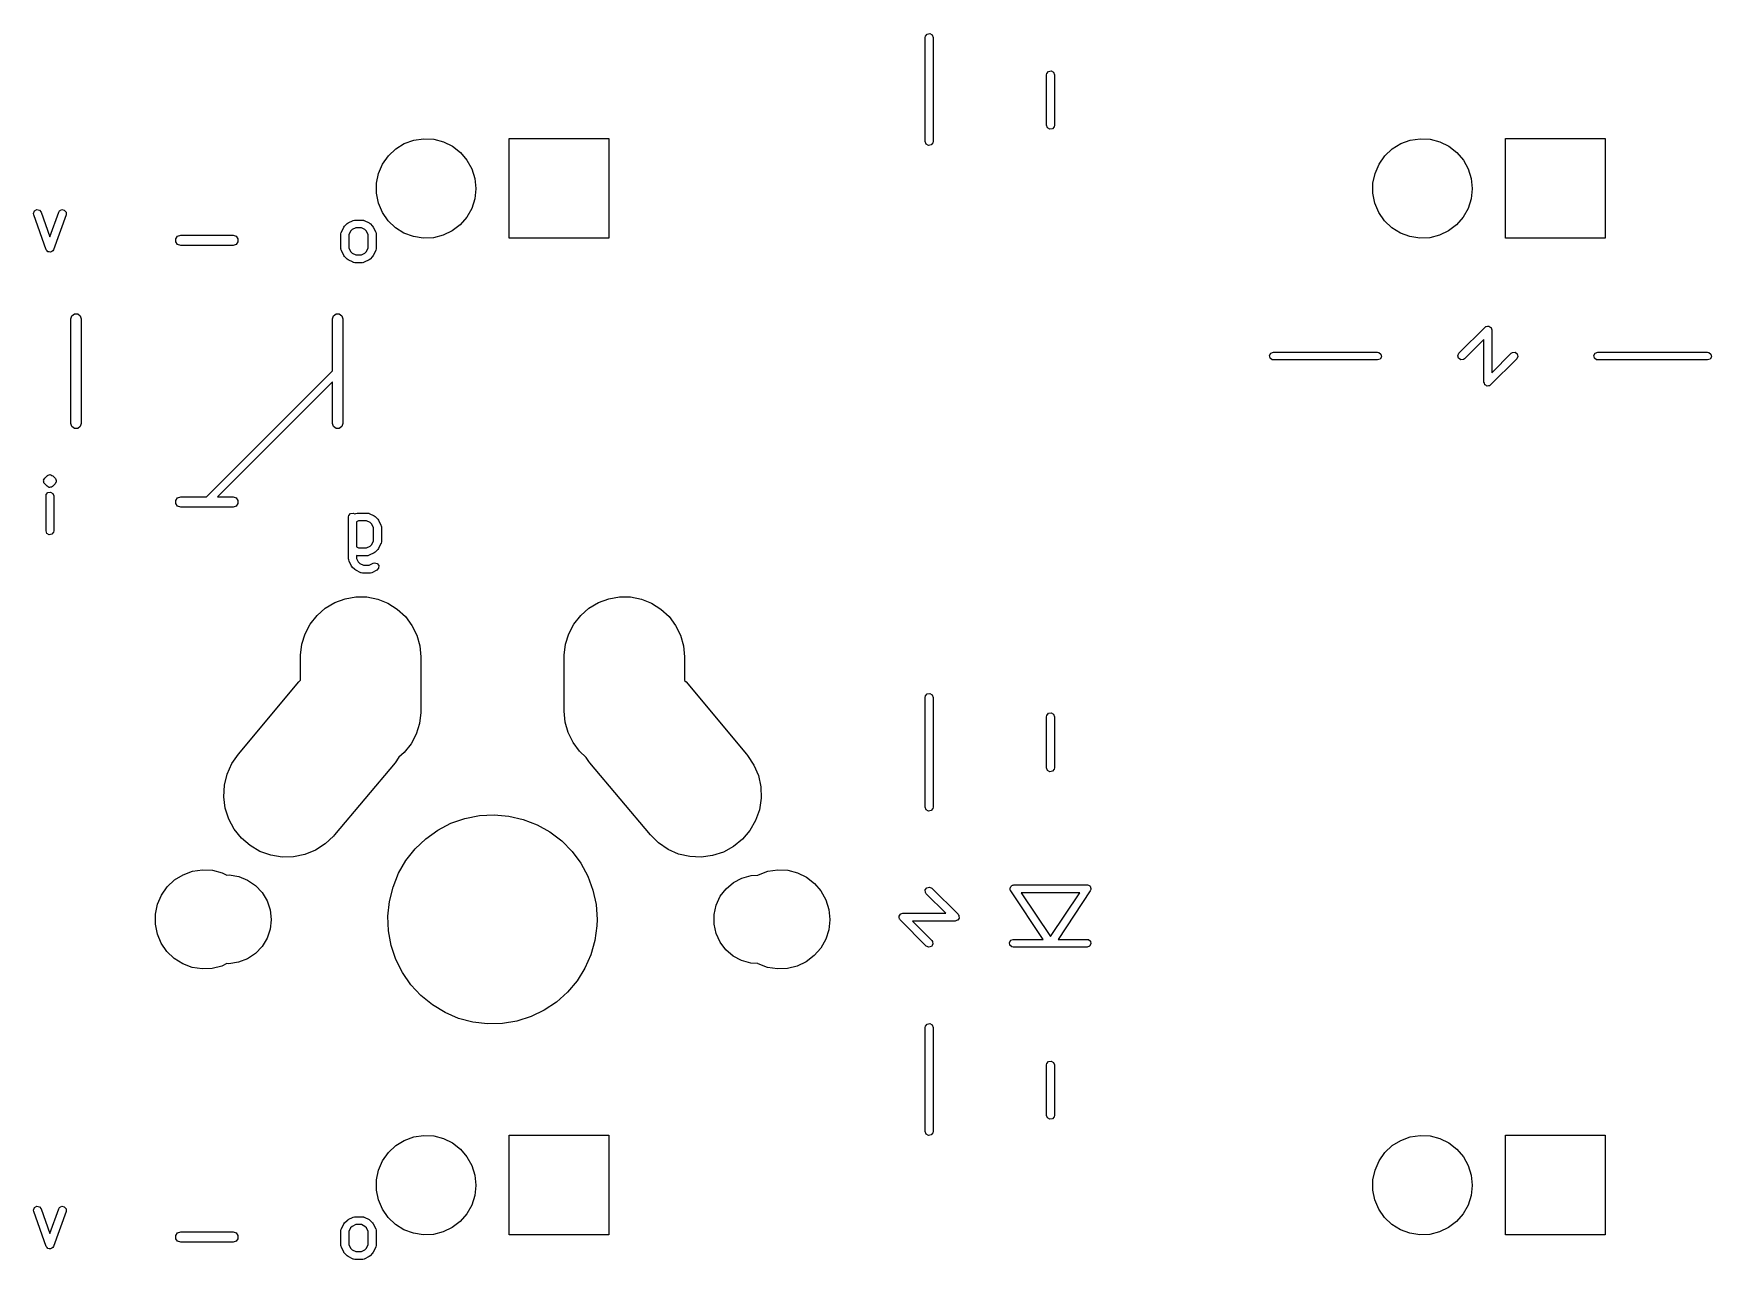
# Model space of a CAD drawing. Extents: x 0 to 132, y -20 to 105.
# Drawn here: x -0.03 to 32.05, y 40.6 to 64.03 of the extents above; entities that cross this region are included whole.
import ezdxf

# ---------------------------------------------------------------- set-up
doc = ezdxf.new("R2010")
doc.units = 0
doc.layers.add('BLACK', color=7, linetype='CONTINUOUS')

msp = doc.modelspace()

# ---------------------------------------------------------------- linework, layer by layer
at = {"layer": 'BLACK', "linetype": 'CONTINUOUS'}
for p, q in [((17.018, 63.9565), (17.0225, 63.9822)), ((17.018, 61.9665), (17.018, 63.9565)), ((17.0225, 63.9822), (17.0555, 64.0215)), ((17.0555, 64.0215), (17.106, 64.0304)), ((17.106, 64.0304), (17.1505, 64.0047)), ((17.1505, 64.0047), (17.168, 63.9565)), ((17.168, 63.9565), (17.168, 61.9665)), ((19.339, 63.2417), (19.3435, 63.2674)), ((19.339, 62.2765), (19.339, 63.2417)), ((19.3435, 63.2674), (19.3765, 63.3067)), ((19.3765, 63.3067), (19.427, 63.3156)), ((19.427, 63.3156), (19.4715, 63.2899)), ((19.4715, 63.2899), (19.489, 63.2417)), ((19.489, 63.2417), (19.489, 62.2765)), ((19.3565, 62.2283), (19.339, 62.2765)), ((19.4845, 62.2508), (19.4515, 62.2115)), ((19.489, 62.2765), (19.4845, 62.2508)), ((6.89484, 61.8247), (7.05845, 61.9261)), ((7.05845, 61.9261), (7.23912, 61.9926)), ((7.23912, 61.9926), (7.42947, 62.0214)), ((7.42947, 62.0214), (7.62172, 62.0113)), ((7.62172, 62.0113), (7.80801, 61.9628)), ((7.80801, 61.9628), (7.98075, 61.8778)), ((9.0635, 60.1175), (9.0635, 62.0225)), ((9.0635, 62.0225), (10.9685, 62.0225)), ((10.9685, 62.0225), (10.9685, 60.1175)), ((17.0355, 61.9183), (17.018, 61.9665)), ((17.08, 61.8926), (17.0355, 61.9183)), ((17.1635, 61.9408), (17.1305, 61.9015)), ((17.168, 61.9665), (17.1635, 61.9408)), ((19.401, 62.2026), (19.3565, 62.2283)), ((19.4515, 62.2115), (19.401, 62.2026)), ((25.9448, 61.8247), (26.1085, 61.9261)), ((26.1085, 61.9261), (26.2891, 61.9926)), ((26.2891, 61.9926), (26.4795, 62.0214)), ((26.4795, 62.0214), (26.6717, 62.0113)), ((26.6717, 62.0113), (26.858, 61.9628)), ((26.858, 61.9628), (27.0307, 61.8778)), ((28.1135, 60.1175), (28.1135, 62.0225)), ((28.1135, 62.0225), (30.0185, 62.0225)), ((30.0185, 62.0225), (30.0185, 60.1175)), ((6.64454, 61.5347), (6.75496, 61.6924)), ((6.75496, 61.6924), (6.89484, 61.8247)), ((7.98075, 61.8778), (8.13286, 61.7598)), ((8.13286, 61.7598), (8.25814, 61.6136)), ((8.25814, 61.6136), (8.35148, 61.4452)), ((17.1305, 61.9015), (17.08, 61.8926)), ((25.6945, 61.5347), (25.805, 61.6924)), ((25.805, 61.6924), (25.9448, 61.8247)), ((27.0307, 61.8778), (27.1829, 61.7598)), ((27.1829, 61.7598), (27.3081, 61.6136)), ((27.3081, 61.6136), (27.4015, 61.4452)), ((6.52872, 61.1696), (6.56809, 61.358)), ((6.56809, 61.358), (6.64454, 61.5347)), ((8.35148, 61.4452), (8.40904, 61.2615)), ((25.5787, 61.1696), (25.6181, 61.358)), ((25.6181, 61.358), (25.6945, 61.5347)), ((27.4015, 61.4452), (27.459, 61.2615)), ((6.52805, 60.9771), (6.52872, 61.1696)), ((6.5661, 60.7883), (6.52805, 60.9771)), ((8.42848, 61.0633), (8.40769, 60.872)), ((8.40904, 61.2615), (8.4285, 61.07)), ((8.4285, 61.07), (8.42848, 61.0633)), ((25.578, 60.9771), (25.5787, 61.1696)), ((25.6161, 60.7883), (25.578, 60.9771)), ((27.4785, 61.0633), (27.4577, 60.872)), ((27.459, 61.2615), (27.4785, 61.07)), ((27.4785, 61.07), (27.4785, 61.0633)), ((-0.028094, 60.5922), (-0.010257, 60.6403)), ((-0.010257, 60.6403), (0.034328, 60.6657)), ((0.034328, 60.6657), (0.084795, 60.6565)), ((0.084795, 60.6565), (0.117534, 60.617)), ((0.452464, 60.617), (0.465351, 60.6396)), ((0.465351, 60.6396), (0.509625, 60.6656)), ((0.509625, 60.6656), (0.560202, 60.657)), ((0.560202, 60.657), (0.593415, 60.6179)), ((6.64132, 60.6111), (6.5661, 60.7883)), ((8.34883, 60.6887), (8.25433, 60.5209)), ((8.40769, 60.872), (8.34883, 60.6887)), ((25.6913, 60.6111), (25.6161, 60.7883)), ((27.3988, 60.6887), (27.3043, 60.5209)), ((27.4577, 60.872), (27.3988, 60.6887)), ((-0.023726, 60.5666), (-0.028094, 60.5922)), ((0.214369, 59.8999), (-0.023726, 60.5666)), ((0.117534, 60.617), (0.285, 60.1481)), ((0.285, 60.1481), (0.452464, 60.617)), ((0.593725, 60.5666), (0.35563, 59.8999)), ((0.593415, 60.6179), (0.593725, 60.5666)), ((5.85601, 60.2349), (5.90363, 60.3301)), ((5.90363, 60.3301), (5.91699, 60.3481)), ((5.91699, 60.3481), (5.91768, 60.3496)), ((5.91768, 60.3496), (5.9653, 60.3972)), ((5.9653, 60.3972), (5.98367, 60.4101)), ((5.98367, 60.4101), (5.98479, 60.4112)), ((5.98479, 60.4112), (6.08003, 60.4589)), ((6.13127, 60.3168), (6.06276, 60.2825)), ((6.08003, 60.4589), (6.105, 60.4663)), ((6.105, 60.4663), (6.10936, 60.4653)), ((6.10936, 60.4653), (6.11357, 60.4668)), ((6.11357, 60.4668), (6.25643, 60.4668)), ((6.23872, 60.3168), (6.13127, 60.3168)), ((6.30724, 60.2825), (6.23872, 60.3168)), ((6.25643, 60.4668), (6.28208, 60.4623)), ((6.28208, 60.4623), (6.28551, 60.4594)), ((6.28551, 60.4594), (6.28997, 60.4589)), ((6.28997, 60.4589), (6.38521, 60.4112)), ((6.38521, 60.4112), (6.40321, 60.3979)), ((6.40321, 60.3979), (6.4047, 60.3972)), ((6.4047, 60.3972), (6.45232, 60.3496)), ((6.45232, 60.3496), (6.46518, 60.3312)), ((6.46518, 60.3312), (6.46637, 60.3301)), ((6.46637, 60.3301), (6.51398, 60.2349)), ((6.75063, 60.4527), (6.64132, 60.6111)), ((6.88958, 60.3194), (6.75063, 60.4527)), ((7.05248, 60.2168), (6.88958, 60.3194)), ((8.12803, 60.3757), (7.9751, 60.2587)), ((8.25433, 60.5209), (8.12803, 60.3757)), ((25.8006, 60.4527), (25.6913, 60.6111)), ((25.9396, 60.3194), (25.8006, 60.4527)), ((26.1025, 60.2168), (25.9396, 60.3194)), ((27.178, 60.3757), (27.0251, 60.2587)), ((27.3043, 60.5209), (27.178, 60.3757)), ((2.68989, 60.1084), (2.72622, 60.1584)), ((2.68989, 60.0466), (2.68989, 60.1084)), ((2.72622, 59.9966), (2.68989, 60.0466)), ((2.72622, 60.1584), (2.785, 60.1775)), ((2.785, 59.9775), (2.72622, 59.9966)), ((2.785, 60.1775), (3.785, 60.1775)), ((3.785, 60.1775), (3.84378, 60.1584)), ((3.84378, 59.9966), (3.785, 59.9775)), ((3.84378, 60.1584), (3.88011, 60.1084)), ((3.88011, 60.0466), (3.84378, 59.9966)), ((3.88011, 60.1084), (3.88011, 60.0466)), ((5.84809, 60.2013), (5.85262, 60.227)), ((5.8481, 59.9156), (5.84809, 60.2013)), ((5.85262, 60.227), (5.8555, 60.2304)), ((5.8555, 60.2304), (5.85601, 60.2349)), ((6.03235, 60.2521), (5.99809, 60.1836)), ((5.99809, 60.1836), (5.99809, 59.9333)), ((6.06276, 60.2825), (6.03235, 60.2521)), ((6.33764, 60.2521), (6.30724, 60.2825)), ((6.3719, 60.1836), (6.33764, 60.2521)), ((6.3719, 59.9333), (6.3719, 60.1836)), ((6.51398, 60.2349), (6.52141, 60.2099)), ((6.52141, 60.2099), (6.52037, 60.2055)), ((6.52037, 60.2055), (6.5219, 60.2013)), ((6.5219, 60.2013), (6.5219, 59.9156)), ((7.23269, 60.1491), (7.05248, 60.2168)), ((7.42283, 60.119), (7.23269, 60.1491)), ((7.61514, 60.1277), (7.42283, 60.119)), ((7.80177, 60.1749), (7.61514, 60.1277)), ((7.9751, 60.2587), (7.80177, 60.1749)), ((10.9685, 60.1175), (9.0635, 60.1175)), ((26.2827, 60.1491), (26.1025, 60.2168)), ((26.4728, 60.119), (26.2827, 60.1491)), ((26.6651, 60.1277), (26.4728, 60.119)), ((26.8518, 60.1749), (26.6651, 60.1277)), ((27.0251, 60.2587), (26.8518, 60.1749)), ((30.0185, 60.1175), (28.1135, 60.1175)), ((0.214677, 59.8995), (0.214369, 59.8999)), ((0.21468, 59.899), (0.214677, 59.8995)), ((0.230973, 59.8799), (0.21468, 59.899)), ((0.247108, 59.8604), (0.230973, 59.8799)), ((0.247582, 59.8603), (0.247108, 59.8604)), ((0.247893, 59.8599), (0.247582, 59.8603)), ((0.272733, 59.8557), (0.247893, 59.8599)), ((0.297577, 59.8512), (0.272733, 59.8557)), ((0.297996, 59.8514), (0.297577, 59.8512)), ((0.298469, 59.8513), (0.297996, 59.8514)), ((0.320208, 59.8641), (0.298469, 59.8513)), ((0.342161, 59.8766), (0.320208, 59.8641)), ((0.342328, 59.877), (0.342161, 59.8766)), ((0.342743, 59.8773), (0.342328, 59.877)), ((0.35563, 59.8999), (0.342743, 59.8773)), ((3.785, 59.9775), (2.785, 59.9775)), ((5.84963, 59.9114), (5.8481, 59.9156)), ((5.84859, 59.907), (5.84963, 59.9114)), ((5.85601, 59.8821), (5.84859, 59.907)), ((5.90363, 59.7868), (5.85601, 59.8821)), ((5.90482, 59.7857), (5.90363, 59.7868)), ((5.91768, 59.7673), (5.90482, 59.7857)), ((5.9653, 59.7197), (5.91768, 59.7673)), ((5.96678, 59.719), (5.9653, 59.7197)), ((5.98479, 59.7057), (5.96678, 59.719)), ((6.08003, 59.658), (5.98479, 59.7057)), ((5.99809, 59.9333), (6.03235, 59.8648)), ((6.03235, 59.8648), (6.06276, 59.8344)), ((6.06276, 59.8344), (6.13127, 59.8001)), ((6.13127, 59.8001), (6.23872, 59.8001)), ((6.23872, 59.8001), (6.30724, 59.8344)), ((6.38521, 59.7057), (6.28997, 59.658)), ((6.30724, 59.8344), (6.33764, 59.8648)), ((6.33764, 59.8648), (6.3719, 59.9333)), ((6.38633, 59.7068), (6.38521, 59.7057)), ((6.4047, 59.7197), (6.38633, 59.7068)), ((6.45232, 59.7673), (6.4047, 59.7197)), ((6.45301, 59.7688), (6.45232, 59.7673)), ((6.46637, 59.7868), (6.45301, 59.7688)), ((6.51398, 59.8821), (6.46637, 59.7868)), ((6.5145, 59.8865), (6.51398, 59.8821)), ((6.51738, 59.8899), (6.5145, 59.8865)), ((6.5219, 59.9156), (6.51738, 59.8899)), ((6.08448, 59.6575), (6.08003, 59.658)), ((6.08792, 59.6546), (6.08448, 59.6575)), ((6.11357, 59.6501), (6.08792, 59.6546)), ((6.25643, 59.6501), (6.11357, 59.6501)), ((6.26064, 59.6517), (6.25643, 59.6501)), ((6.265, 59.6506), (6.26064, 59.6517)), ((6.28997, 59.658), (6.265, 59.6506)), ((0.685, 56.5775), (0.685001, 58.5775)), ((0.685001, 58.5775), (0.704099, 58.6363)), ((0.704099, 58.6363), (0.754099, 58.6726)), ((0.754099, 58.6726), (0.815902, 58.6726)), ((0.815902, 58.6726), (0.865902, 58.6363)), ((0.865902, 58.6363), (0.885, 58.5775)), ((0.885, 58.5775), (0.885, 56.5775)), ((5.685, 58.5775), (5.7041, 58.6363)), ((5.685, 57.5836), (5.685, 58.5775)), ((5.7041, 58.6363), (5.7541, 58.6726)), ((5.7541, 58.6726), (5.8159, 58.6726)), ((5.8159, 58.6726), (5.8659, 58.6363)), ((5.8659, 58.6363), (5.885, 58.5775)), ((5.885, 58.5775), (5.885, 56.5775)), ((27.223, 57.9195), (27.723, 58.4195)), ((27.723, 58.4195), (27.7364, 58.4289)), ((27.7364, 58.4289), (27.7385, 58.4315)), ((27.7385, 58.4315), (27.7405, 58.4318)), ((27.7405, 58.4318), (27.7443, 58.4345)), ((27.7443, 58.4345), (27.7668, 58.4364)), ((27.7668, 58.4364), (27.789, 58.4404)), ((27.789, 58.4404), (27.792, 58.4386)), ((27.792, 58.4386), (27.7954, 58.4389)), ((27.7954, 58.4389), (27.8139, 58.426)), ((27.8139, 58.426), (27.8335, 58.4147)), ((27.8335, 58.4147), (27.8346, 58.4115)), ((27.8346, 58.4115), (27.8374, 58.4095)), ((27.8374, 58.4095), (27.8433, 58.3877)), ((27.8433, 58.3877), (27.851, 58.3665)), ((27.701, 58.1854), (27.329, 57.8135)), ((27.701, 57.3665), (27.701, 58.1854)), ((27.851, 58.3665), (27.851, 57.5476)), ((23.6021, 57.8795), (23.6278, 57.924)), ((23.611, 57.829), (23.6021, 57.8795)), ((23.6503, 57.796), (23.611, 57.829)), ((23.6278, 57.924), (23.676, 57.9415)), ((23.676, 57.7915), (23.6503, 57.796)), ((23.676, 57.9415), (25.666, 57.9415)), ((25.666, 57.7915), (23.676, 57.7915)), ((25.666, 57.9415), (25.6917, 57.937)), ((25.7142, 57.809), (25.666, 57.7915)), ((25.6917, 57.937), (25.731, 57.904)), ((25.7399, 57.8535), (25.7142, 57.809)), ((25.731, 57.904), (25.7399, 57.8535)), ((27.2013, 57.873), (27.223, 57.9195)), ((27.2146, 57.8235), (27.2013, 57.873)), ((27.2566, 57.7941), (27.2146, 57.8235)), ((27.3077, 57.7985), (27.2566, 57.7941)), ((27.329, 57.8135), (27.3077, 57.7985)), ((28.329, 57.8135), (27.829, 57.3135)), ((27.851, 57.5476), (28.223, 57.9195)), ((28.223, 57.9195), (28.2443, 57.9345)), ((28.2443, 57.9345), (28.2954, 57.9389)), ((28.2954, 57.9389), (28.3374, 57.9095)), ((28.3507, 57.86), (28.329, 57.8135)), ((28.3374, 57.9095), (28.3507, 57.86)), ((29.8021, 57.8795), (29.8278, 57.924)), ((29.811, 57.829), (29.8021, 57.8795)), ((29.8503, 57.796), (29.811, 57.829)), ((29.8278, 57.924), (29.876, 57.9415)), ((29.876, 57.7915), (29.8503, 57.796)), ((29.876, 57.9415), (31.976, 57.9415)), ((31.976, 57.7915), (29.876, 57.7915)), ((31.976, 57.9415), (32.0017, 57.937)), ((32.0242, 57.809), (31.976, 57.7915)), ((32.0017, 57.937), (32.041, 57.904)), ((32.0499, 57.8535), (32.0242, 57.809)), ((32.041, 57.904), (32.0499, 57.8535)), ((3.27893, 55.1775), (5.685, 57.5836)), ((5.685, 57.3714), (3.49107, 55.1775)), ((5.685, 56.5775), (5.685, 57.3714)), ((27.7087, 57.3453), (27.701, 57.3665)), ((27.7146, 57.3235), (27.7087, 57.3453)), ((27.7174, 57.3215), (27.7146, 57.3235)), ((27.7185, 57.3183), (27.7174, 57.3215)), ((27.7381, 57.307), (27.7185, 57.3183)), ((27.7566, 57.2941), (27.7381, 57.307)), ((27.76, 57.2944), (27.7566, 57.2941)), ((27.763, 57.2926), (27.76, 57.2944)), ((27.7852, 57.2966), (27.763, 57.2926)), ((27.8077, 57.2985), (27.7852, 57.2966)), ((27.8115, 57.3012), (27.8077, 57.2985)), ((27.8135, 57.3015), (27.8115, 57.3012)), ((27.8156, 57.3041), (27.8135, 57.3015)), ((27.829, 57.3135), (27.8156, 57.3041)), ((0.704098, 56.5187), (0.685, 56.5775)), ((0.754098, 56.4824), (0.704098, 56.5187)), ((0.815901, 56.4824), (0.754098, 56.4824)), ((0.865902, 56.5187), (0.815901, 56.4824)), ((0.885, 56.5775), (0.865902, 56.5187)), ((5.7041, 56.5187), (5.685, 56.5775)), ((5.7541, 56.4824), (5.7041, 56.5187)), ((5.8159, 56.4824), (5.7541, 56.4824)), ((5.8659, 56.5187), (5.8159, 56.4824)), ((5.885, 56.5775), (5.8659, 56.5187)), ((0.164936, 55.4969), (0.176111, 55.5129)), ((0.165526, 55.4902), (0.164936, 55.4969)), ((0.176111, 55.5129), (0.184347, 55.5305)), ((0.184347, 55.5305), (0.231968, 55.5782)), ((0.231968, 55.5782), (0.240072, 55.5838)), ((0.240072, 55.5838), (0.241983, 55.5866)), ((0.241983, 55.5866), (0.245201, 55.5874)), ((0.245201, 55.5874), (0.245378, 55.5875)), ((0.245378, 55.5875), (0.2475, 55.5901)), ((0.2475, 55.5901), (0.249491, 55.5904)), ((0.249491, 55.5904), (0.253304, 55.5931)), ((0.253304, 55.5931), (0.272716, 55.5948)), ((0.272716, 55.5948), (0.291537, 55.5998)), ((0.291537, 55.5998), (0.294644, 55.5984)), ((0.294644, 55.5984), (0.298023, 55.599)), ((0.298023, 55.599), (0.300995, 55.5973)), ((0.300995, 55.5973), (0.304411, 55.5976)), ((0.304411, 55.5976), (0.320375, 55.5864)), ((0.320375, 55.5864), (0.338033, 55.5782)), ((0.338033, 55.5782), (0.385652, 55.5305)), ((0.385652, 55.5305), (0.391327, 55.5224)), ((0.391327, 55.5224), (0.394055, 55.5205)), ((0.394055, 55.5205), (0.394917, 55.5173)), ((0.394917, 55.5173), (0.400592, 55.5092)), ((0.400592, 55.5092), (0.40229, 55.4898)), ((0.162666, 55.484), (0.165526, 55.4902)), ((0.167709, 55.4652), (0.162666, 55.484)), ((0.169407, 55.4458), (0.167709, 55.4652)), ((0.175082, 55.4377), (0.169407, 55.4458)), ((0.175944, 55.4345), (0.175082, 55.4377)), ((0.178673, 55.4326), (0.175944, 55.4345)), ((0.184348, 55.4245), (0.178673, 55.4326)), ((0.231968, 55.3768), (0.184348, 55.4245)), ((0.21, 54.5251), (0.210001, 55.1918)), ((0.210001, 55.1918), (0.214524, 55.2174)), ((0.214524, 55.2174), (0.247501, 55.2567)), ((0.249627, 55.3686), (0.231968, 55.3768)), ((0.247501, 55.2567), (0.298024, 55.2656)), ((0.265589, 55.3574), (0.249627, 55.3686)), ((0.269005, 55.3577), (0.265589, 55.3574)), ((0.271977, 55.356), (0.269005, 55.3577)), ((0.275357, 55.3566), (0.271977, 55.356)), ((0.278464, 55.3552), (0.275357, 55.3566)), ((0.297284, 55.3602), (0.278464, 55.3552)), ((0.316696, 55.3619), (0.297284, 55.3602)), ((0.298024, 55.2656), (0.342453, 55.24)), ((0.320509, 55.3646), (0.316696, 55.3619)), ((0.3225, 55.3649), (0.320509, 55.3646)), ((0.324622, 55.3675), (0.3225, 55.3649)), ((0.324801, 55.3676), (0.324622, 55.3675)), ((0.328018, 55.3684), (0.324801, 55.3676)), ((0.329928, 55.3712), (0.328018, 55.3684)), ((0.338033, 55.3768), (0.329928, 55.3712)), ((0.385651, 55.4245), (0.338033, 55.3768)), ((0.342453, 55.24), (0.36, 55.1918)), ((0.36, 55.1918), (0.36, 54.5251)), ((0.393885, 55.4421), (0.385651, 55.4245)), ((0.405063, 55.4581), (0.393885, 55.4421)), ((0.40229, 55.4898), (0.407333, 55.471)), ((0.407333, 55.471), (0.404473, 55.4648)), ((0.404473, 55.4648), (0.405063, 55.4581)), ((2.72622, 55.1584), (2.785, 55.1775)), ((2.785, 55.1775), (3.27893, 55.1775)), ((3.49107, 55.1775), (3.785, 55.1775)), ((3.785, 55.1775), (3.84378, 55.1584)), ((2.68989, 55.1084), (2.72622, 55.1584)), ((2.68989, 55.0466), (2.68989, 55.1084)), ((2.72622, 54.9966), (2.68989, 55.0466)), ((2.785, 54.9775), (2.72622, 54.9966)), ((3.785, 54.9775), (2.785, 54.9775)), ((3.84378, 54.9966), (3.785, 54.9775)), ((3.84378, 55.1584), (3.88011, 55.1084)), ((3.88011, 55.0466), (3.84378, 54.9966)), ((3.88011, 55.1084), (3.88011, 55.0466)), ((6.00024, 54.8174), (6.03321, 54.8567)), ((6.03321, 54.8567), (6.08374, 54.8656)), ((6.08374, 54.8656), (6.11262, 54.849)), ((6.11262, 54.849), (6.13241, 54.8589)), ((6.13241, 54.8589), (6.15738, 54.8663)), ((6.15738, 54.8663), (6.16174, 54.8653)), ((6.16174, 54.8653), (6.16595, 54.8668)), ((6.16595, 54.8668), (6.35643, 54.8668)), ((6.35643, 54.8668), (6.38208, 54.8623)), ((6.38208, 54.8623), (6.38551, 54.8594)), ((6.38551, 54.8594), (6.38997, 54.8589)), ((6.38997, 54.8589), (6.48521, 54.8112)), ((5.99571, 54.7918), (6.00024, 54.8174)), ((5.99571, 53.9823), (5.99571, 54.7918)), ((6.18366, 54.7168), (6.14571, 54.6978)), ((6.14571, 54.6978), (6.14571, 54.2191)), ((6.33872, 54.7168), (6.18366, 54.7168)), ((6.40724, 54.6825), (6.33872, 54.7168)), ((6.43764, 54.6521), (6.40724, 54.6825)), ((6.4719, 54.5836), (6.43764, 54.6521)), ((6.4719, 54.3333), (6.4719, 54.5836)), ((6.48521, 54.8112), (6.50321, 54.7979)), ((6.50321, 54.7979), (6.5047, 54.7972)), ((6.5047, 54.7972), (6.55232, 54.7496)), ((6.55232, 54.7496), (6.56518, 54.7312)), ((6.56518, 54.7312), (6.56637, 54.7301)), ((6.56637, 54.7301), (6.61398, 54.6349)), ((6.61398, 54.6349), (6.62141, 54.6099)), ((6.62141, 54.6099), (6.62037, 54.6055)), ((6.62037, 54.6055), (6.6219, 54.6013)), ((6.6219, 54.6013), (6.6219, 54.3156)), ((0.227547, 54.4769), (0.21, 54.5251)), ((0.271976, 54.4513), (0.227547, 54.4769)), ((0.322499, 54.4602), (0.271976, 54.4513)), ((0.355477, 54.4995), (0.322499, 54.4602)), ((0.36, 54.5251), (0.355477, 54.4995)), ((6.14571, 54.2191), (6.18366, 54.2001)), ((6.33872, 54.2001), (6.40724, 54.2344)), ((6.40724, 54.2344), (6.43764, 54.2648)), ((6.43764, 54.2648), (6.4719, 54.3333)), ((6.61398, 54.2821), (6.56637, 54.1868)), ((6.6145, 54.2865), (6.61398, 54.2821)), ((6.61738, 54.2899), (6.6145, 54.2865)), ((6.6219, 54.3156), (6.61738, 54.2899)), ((5.99725, 53.978), (5.99571, 53.9823)), ((5.99621, 53.9737), (5.99725, 53.978)), ((6.00363, 53.9487), (5.99621, 53.9737)), ((6.05125, 53.8535), (6.00363, 53.9487)), ((6.16595, 54.0501), (6.14571, 54.0537)), ((6.14571, 54.0537), (6.14571, 54)), ((6.14571, 54), (6.17997, 53.9315)), ((6.35643, 54.0501), (6.16595, 54.0501)), ((6.17997, 53.9315), (6.21038, 53.901)), ((6.18366, 54.2001), (6.33872, 54.2001)), ((6.21038, 53.901), (6.27889, 53.8668)), ((6.36064, 54.0517), (6.35643, 54.0501)), ((6.365, 54.0506), (6.36064, 54.0517)), ((6.38997, 54.058), (6.365, 54.0506)), ((6.38634, 53.8668), (6.46574, 53.9065)), ((6.48521, 54.1057), (6.38997, 54.058)), ((6.46574, 53.9065), (6.49071, 53.9139)), ((6.48633, 54.1068), (6.48521, 54.1057)), ((6.5047, 54.1197), (6.48633, 54.1068)), ((6.49071, 53.9139), (6.54061, 53.902)), ((6.55232, 54.1673), (6.5047, 54.1197)), ((6.54061, 53.902), (6.57117, 53.8608)), ((6.55301, 54.1688), (6.55232, 54.1673)), ((6.56637, 54.1868), (6.55301, 54.1688)), ((6.05244, 53.8524), (6.05125, 53.8535)), ((6.0653, 53.834), (6.05244, 53.8524)), ((6.11292, 53.7864), (6.0653, 53.834)), ((6.1144, 53.7857), (6.11292, 53.7864)), ((6.13241, 53.7723), (6.1144, 53.7857)), ((6.22765, 53.7247), (6.13241, 53.7723)), ((6.2321, 53.7242), (6.22765, 53.7247)), ((6.23554, 53.7213), (6.2321, 53.7242)), ((6.26119, 53.7168), (6.23554, 53.7213)), ((6.40405, 53.7168), (6.26119, 53.7168)), ((6.27889, 53.8668), (6.38634, 53.8668)), ((6.40826, 53.7183), (6.40405, 53.7168)), ((6.41262, 53.7173), (6.40826, 53.7183)), ((6.43759, 53.7247), (6.41262, 53.7173)), ((6.53282, 53.7723), (6.43759, 53.7247)), ((6.5681, 53.8096), (6.53282, 53.7723)), ((6.57117, 53.8608), (6.5681, 53.8096)), ((5.92836, 53.2293), (6.13577, 53.265)), ((6.13577, 53.265), (6.34621, 53.2622)), ((6.34621, 53.2622), (6.55262, 53.2211)), ((10.9684, 53.2293), (11.1758, 53.265)), ((11.1758, 53.265), (11.3862, 53.2622)), ((11.3862, 53.2622), (11.5926, 53.2211)), ((5.39182, 52.9101), (5.55005, 53.0489)), ((5.55005, 53.0489), (5.73091, 53.1565)), ((5.73091, 53.1565), (5.92836, 53.2293)), ((6.55262, 53.2211), (6.74809, 53.1432)), ((6.74809, 53.1432), (6.92608, 53.0309)), ((6.92608, 53.0309), (7.08062, 52.888)), ((10.4318, 52.9101), (10.59, 53.0489)), ((10.59, 53.0489), (10.7709, 53.1565)), ((10.7709, 53.1565), (10.9684, 53.2293)), ((11.5926, 53.2211), (11.7881, 53.1432)), ((11.7881, 53.1432), (11.9661, 53.0309)), ((11.9661, 53.0309), (12.1206, 52.888)), ((5.16354, 52.5586), (5.26153, 52.7448)), ((5.26153, 52.7448), (5.39182, 52.9101)), ((7.08062, 52.888), (7.20654, 52.7194)), ((7.20654, 52.7194), (7.29962, 52.5306)), ((10.2035, 52.5586), (10.3015, 52.7448)), ((10.3015, 52.7448), (10.4318, 52.9101)), ((12.1206, 52.888), (12.2465, 52.7194)), ((12.2465, 52.7194), (12.3396, 52.5306)), ((5.07639, 52.1486), (5.10113, 52.3576)), ((5.10113, 52.3576), (5.16354, 52.5586)), ((7.29962, 52.5306), (7.35674, 52.3281)), ((7.35674, 52.3281), (7.376, 52.1185)), ((10.1164, 52.1486), (10.1411, 52.3576)), ((10.1411, 52.3576), (10.2035, 52.5586)), ((12.3396, 52.5306), (12.3967, 52.3281)), ((12.3967, 52.3281), (12.416, 52.1185)), ((5.076, 52.1185), (5.07639, 52.1486)), ((5.076, 51.6705), (5.076, 52.1185)), ((7.376, 52.1185), (7.376, 51.0815)), ((10.116, 52.1185), (10.1164, 52.1486)), ((10.116, 51.0815), (10.116, 52.1185)), ((12.416, 52.1185), (12.416, 51.6675)), ((5.04521, 51.637), (5.06571, 51.6608)), ((5.06571, 51.6608), (5.076, 51.6705)), ((12.416, 51.6675), (12.4468, 51.637)), ((3.88819, 50.2581), (5.04521, 51.637)), ((12.4468, 51.637), (13.6038, 50.2581)), ((17.018, 51.3435), (17.0225, 51.3692)), ((17.018, 49.2435), (17.018, 51.3435)), ((17.0225, 51.3692), (17.0555, 51.4085)), ((17.0555, 51.4085), (17.106, 51.4174)), ((17.106, 51.4174), (17.1505, 51.3917)), ((17.1505, 51.3917), (17.168, 51.3435)), ((17.168, 51.3435), (17.168, 49.2435)), ((7.37561, 51.0514), (7.35087, 50.8424)), ((7.376, 51.0815), (7.37561, 51.0514)), ((10.1353, 50.8719), (10.116, 51.0815)), ((19.3435, 50.9992), (19.3765, 51.0385)), ((19.3765, 51.0385), (19.427, 51.0474)), ((19.427, 51.0474), (19.4715, 51.0217)), ((19.4715, 51.0217), (19.489, 50.9735)), ((7.35087, 50.8424), (7.28846, 50.6414)), ((10.1924, 50.6694), (10.1353, 50.8719)), ((19.339, 50.9735), (19.3435, 50.9992)), ((19.339, 49.9956), (19.339, 50.9735)), ((19.489, 50.9735), (19.489, 49.9956)), ((7.19047, 50.4552), (7.06018, 50.2899)), ((7.28846, 50.6414), (7.19047, 50.4552)), ((10.2855, 50.4806), (10.1924, 50.6694)), ((10.4114, 50.312), (10.2855, 50.4806)), ((3.67282, 49.8775), (3.76301, 50.0777)), ((3.76301, 50.0777), (3.88819, 50.2581)), ((6.88371, 50.0943), (5.72669, 48.7154)), ((6.956, 50.1985), (6.88371, 50.0943)), ((7.06018, 50.2899), (6.956, 50.1985)), ((10.539, 50.1941), (10.4114, 50.312)), ((10.5884, 50.1187), (10.539, 50.1941)), ((10.6083, 50.0943), (10.5884, 50.1187)), ((11.7653, 48.7154), (10.6083, 50.0943)), ((13.6038, 50.2581), (13.6237, 50.2338)), ((13.6237, 50.2338), (13.7441, 50.0502)), ((13.7441, 50.0502), (13.829, 49.8476)), ((3.62062, 49.6642), (3.67282, 49.8775)), ((13.829, 49.8476), (13.8756, 49.633)), ((19.3565, 49.9474), (19.339, 49.9956)), ((19.401, 49.9217), (19.3565, 49.9474)), ((19.4515, 49.9306), (19.401, 49.9217)), ((19.4845, 49.9699), (19.4515, 49.9306)), ((19.489, 49.9956), (19.4845, 49.9699)), ((3.60817, 49.4449), (3.62062, 49.6642)), ((3.63589, 49.2271), (3.60817, 49.4449)), ((13.8823, 49.4135), (13.8489, 49.1965)), ((13.8756, 49.633), (13.8823, 49.4135)), ((3.70284, 49.0179), (3.63589, 49.2271)), ((8.21825, 49.0291), (8.49533, 49.0842)), ((8.49533, 49.0842), (8.77741, 49.0998)), ((8.77741, 49.0998), (9.05887, 49.0754)), ((13.8489, 49.1965), (13.7765, 48.9892)), ((17.0355, 49.1953), (17.018, 49.2435)), ((17.08, 49.1696), (17.0355, 49.1953)), ((17.1305, 49.1785), (17.08, 49.1696)), ((17.1635, 49.2178), (17.1305, 49.1785)), ((17.168, 49.2435), (17.1635, 49.2178)), ((3.80678, 48.8245), (3.70284, 49.0179)), ((3.94423, 48.6532), (3.80678, 48.8245)), ((7.47115, 48.641), (7.701, 48.8053)), ((7.701, 48.8053), (7.9517, 48.9355)), ((7.9517, 48.9355), (8.21825, 49.0291)), ((9.05887, 49.0754), (9.33408, 49.0116)), ((9.33408, 49.0116), (9.59756, 48.9097)), ((9.59756, 48.9097), (9.84405, 48.7716)), ((9.84405, 48.7716), (10.0686, 48.6002)), ((13.6675, 48.7985), (13.5256, 48.6309)), ((13.7765, 48.9892), (13.6675, 48.7985)), ((4.1106, 48.5099), (3.94423, 48.6532)), ((4.3003, 48.3992), (4.1106, 48.5099)), ((5.54623, 48.5412), (5.36154, 48.4224)), ((5.70619, 48.6916), (5.54623, 48.5412)), ((5.72669, 48.7154), (5.70619, 48.6916)), ((7.09184, 48.2242), (7.26674, 48.446)), ((7.26674, 48.446), (7.47115, 48.641)), ((10.0686, 48.6002), (10.2668, 48.3989)), ((11.9213, 48.5608), (11.7653, 48.7154)), ((12.1028, 48.4372), (11.9213, 48.5608)), ((13.3556, 48.4919), (13.1631, 48.3863)), ((13.5256, 48.6309), (13.3556, 48.4919)), ((4.50699, 48.325), (4.3003, 48.3992)), ((4.72373, 48.2897), (4.50699, 48.325)), ((4.94328, 48.2945), (4.72373, 48.2897)), ((5.15829, 48.3392), (4.94328, 48.2945)), ((5.36154, 48.4224), (5.15829, 48.3392)), ((6.94994, 47.9799), (7.09184, 48.2242)), ((10.2668, 48.3989), (10.4347, 48.1717)), ((10.4347, 48.1717), (10.5688, 47.923)), ((12.3038, 48.3488), (12.1028, 48.4372)), ((12.5175, 48.2985), (12.3038, 48.3488)), ((12.7369, 48.2879), (12.5175, 48.2985)), ((12.9545, 48.3175), (12.7369, 48.2879)), ((13.1631, 48.3863), (12.9545, 48.3175)), ((2.52685, 47.7207), (2.66636, 47.8527)), ((2.66636, 47.8527), (2.82955, 47.9539)), ((2.82955, 47.9539), (3.00974, 48.0202)), ((3.00974, 48.0202), (3.19959, 48.0489)), ((3.19959, 48.0489), (3.39134, 48.0388)), ((3.39134, 48.0388), (3.57714, 47.9904)), ((3.57714, 47.9904), (3.66693, 47.9462)), ((3.66693, 47.9462), (3.71345, 47.9487)), ((3.71345, 47.9487), (3.89458, 47.9187)), ((3.89458, 47.9187), (4.06505, 47.8505)), ((4.06505, 47.8505), (4.2169, 47.7473)), ((6.84389, 47.718), (6.94994, 47.9799)), ((10.5688, 47.923), (10.6666, 47.658)), ((13.2105, 47.6862), (13.3507, 47.8047)), ((13.3507, 47.8047), (13.5131, 47.8903)), ((13.5131, 47.8903), (13.6901, 47.9391)), ((13.6901, 47.9391), (13.8164, 47.9457)), ((13.8164, 47.9457), (13.8295, 47.9539)), ((13.8295, 47.9539), (14.0097, 48.0202)), ((14.0097, 48.0202), (14.1996, 48.0489)), ((14.1996, 48.0489), (14.3913, 48.0388)), ((14.3913, 48.0388), (14.5771, 47.9904)), ((14.5771, 47.9904), (14.7494, 47.9056)), ((14.7494, 47.9056), (14.9011, 47.788)), ((2.34047, 47.3873), (2.41672, 47.5635)), ((2.41672, 47.5635), (2.52685, 47.7207)), ((4.2169, 47.7473), (4.34305, 47.6139)), ((4.34305, 47.6139), (4.43761, 47.4565)), ((6.77578, 47.4439), (6.84389, 47.718)), ((10.6666, 47.658), (10.726, 47.3818)), ((13.0213, 47.3739), (13.0989, 47.5403)), ((13.0989, 47.5403), (13.2105, 47.6862)), ((14.9011, 47.788), (15.0261, 47.6422)), ((15.0261, 47.6422), (15.1192, 47.4742)), ((17.0206, 47.6629), (17.05, 47.7049)), ((17.025, 47.6118), (17.0206, 47.6629)), ((17.04, 47.5905), (17.025, 47.6118)), ((17.4119, 47.2185), (17.04, 47.5905)), ((17.05, 47.7049), (17.0995, 47.7182)), ((17.0995, 47.7182), (17.146, 47.6965)), ((17.146, 47.6965), (17.646, 47.1965)), ((18.6416, 47.6972), (18.647, 47.7066)), ((18.6444, 47.6818), (18.6416, 47.6972)), ((18.6427, 47.6662), (18.6444, 47.6818)), ((18.65, 47.6496), (18.6427, 47.6662)), ((18.647, 47.7066), (18.6482, 47.7173)), ((18.6482, 47.7173), (18.6595, 47.7281)), ((18.6505, 47.6467), (18.65, 47.6496)), ((18.6518, 47.6457), (18.6505, 47.6467)), ((18.6532, 47.6424), (18.6518, 47.6457)), ((19.2734, 46.7178), (18.6532, 47.6424)), ((18.6595, 47.7281), (18.6673, 47.7417)), ((18.6673, 47.7417), (18.6774, 47.7453)), ((18.6774, 47.7453), (18.6852, 47.7528)), ((18.6852, 47.7528), (18.7008, 47.7538)), ((18.7008, 47.7538), (18.7155, 47.7592)), ((18.7155, 47.7592), (20.1125, 47.7592)), ((18.8561, 47.6092), (19.4159, 46.7746)), ((19.9724, 47.6092), (18.8561, 47.6092)), ((19.4159, 46.7746), (19.9724, 47.6092)), ((20.1749, 47.6426), (19.5584, 46.7178)), ((20.1125, 47.7592), (20.1158, 47.7586)), ((20.1158, 47.7586), (20.1173, 47.759)), ((20.1173, 47.759), (20.12, 47.7579)), ((20.12, 47.7579), (20.1382, 47.7547)), ((20.1382, 47.7547), (20.1501, 47.7447)), ((20.1501, 47.7447), (20.1643, 47.7384)), ((20.1643, 47.7384), (20.1691, 47.7287)), ((20.1691, 47.7287), (20.1775, 47.7217)), ((20.1786, 47.6577), (20.1749, 47.6426)), ((20.1775, 47.7217), (20.1802, 47.7064)), ((20.1864, 47.6712), (20.1786, 47.6577)), ((20.1802, 47.7064), (20.187, 47.6924)), ((20.187, 47.6924), (20.1845, 47.6819)), ((20.1845, 47.6819), (20.1864, 47.6712)), ((2.30053, 47.0073), (2.3012, 47.1993)), ((2.3012, 47.1993), (2.34047, 47.3873)), ((4.43761, 47.4565), (4.49617, 47.2825)), ((4.49617, 47.2825), (4.516, 47.1)), ((6.74699, 47.1628), (6.77578, 47.4439)), ((6.75808, 46.8805), (6.74699, 47.1628)), ((10.726, 47.3818), (10.746, 47.1)), ((12.9807, 47.0112), (12.9813, 47.1947)), ((12.9813, 47.1947), (13.0213, 47.3739)), ((15.1192, 47.4742), (15.1766, 47.291)), ((15.1766, 47.291), (15.196, 47.1)), ((16.5191, 47.1565), (16.5209, 47.1595)), ((16.5231, 47.1343), (16.5191, 47.1565)), ((16.5206, 47.1629), (16.5335, 47.1814)), ((16.5209, 47.1595), (16.5206, 47.1629)), ((16.5335, 47.1814), (16.5448, 47.201)), ((16.5448, 47.201), (16.548, 47.2021)), ((16.548, 47.2021), (16.55, 47.2049)), ((16.55, 47.2049), (16.5718, 47.2108)), ((16.5718, 47.2108), (16.593, 47.2185)), ((16.593, 47.2185), (17.4119, 47.2185)), ((17.646, 47.1965), (17.6554, 47.1831)), ((17.6554, 47.1831), (17.658, 47.181)), ((17.658, 47.181), (17.6583, 47.179)), ((17.6583, 47.179), (17.661, 47.1752)), ((17.661, 47.1752), (17.6629, 47.1527)), ((2.33849, 46.8191), (2.30053, 47.0073)), ((4.49488, 46.9117), (4.4351, 46.7381)), ((4.51598, 47.0941), (4.49488, 46.9117)), ((4.516, 47.1), (4.51598, 47.0941)), ((6.80883, 46.6026), (6.75808, 46.8805)), ((10.7421, 46.9744), (10.7044, 46.6944)), ((10.746, 47.1), (10.7421, 46.9744)), ((13.0195, 46.8317), (12.9807, 47.0112)), ((15.1752, 46.9025), (15.1165, 46.7197)), ((15.196, 47.0934), (15.1752, 46.9025)), ((15.196, 47.1), (15.196, 47.0934)), ((16.525, 47.1118), (16.5231, 47.1343)), ((16.5277, 47.108), (16.525, 47.1118)), ((16.528, 47.106), (16.5277, 47.108)), ((16.5306, 47.1039), (16.528, 47.106)), ((16.54, 47.0905), (16.5306, 47.1039)), ((17.04, 46.5905), (16.54, 47.0905)), ((17.593, 47.0685), (16.7741, 47.0685)), ((16.7741, 47.0685), (17.146, 46.6965)), ((17.6142, 47.0762), (17.593, 47.0685)), ((17.636, 47.0821), (17.6142, 47.0762)), ((17.638, 47.0849), (17.636, 47.0821)), ((17.6412, 47.086), (17.638, 47.0849)), ((17.6525, 47.1056), (17.6412, 47.086)), ((17.6654, 47.1241), (17.6525, 47.1056)), ((17.6629, 47.1527), (17.6669, 47.1305)), ((17.6669, 47.1305), (17.6651, 47.1275)), ((17.6651, 47.1275), (17.6654, 47.1241)), ((2.41351, 46.6423), (2.33849, 46.8191)), ((2.52254, 46.4843), (2.41351, 46.6423)), ((4.33945, 46.5814), (4.21237, 46.4489)), ((4.4351, 46.7381), (4.33945, 46.5814)), ((6.89824, 46.3346), (6.80883, 46.6026)), ((10.7044, 46.6944), (10.6278, 46.4225)), ((13.0959, 46.6648), (13.0195, 46.8317)), ((13.2064, 46.5181), (13.0959, 46.6648)), ((13.3458, 46.3987), (13.2064, 46.5181)), ((15.0223, 46.5524), (14.8963, 46.4075)), ((15.1165, 46.7197), (15.0223, 46.5524)), ((17.0865, 46.5688), (17.04, 46.5905)), ((17.136, 46.5821), (17.0865, 46.5688)), ((17.1654, 46.6241), (17.136, 46.5821)), ((17.146, 46.6965), (17.161, 46.6752)), ((17.161, 46.6752), (17.1654, 46.6241)), ((18.6289, 46.6558), (18.6546, 46.7003)), ((18.6378, 46.6053), (18.6289, 46.6558)), ((18.6771, 46.5723), (18.6378, 46.6053)), ((18.6546, 46.7003), (18.7028, 46.7178)), ((18.7028, 46.5678), (18.6771, 46.5723)), ((18.7028, 46.7178), (19.2734, 46.7178)), ((20.1125, 46.5678), (18.7028, 46.5678)), ((19.5584, 46.7178), (20.1125, 46.7178)), ((20.1125, 46.7178), (20.1382, 46.7133)), ((20.1607, 46.5853), (20.1125, 46.5678)), ((20.1382, 46.7133), (20.1775, 46.6803)), ((20.1864, 46.6298), (20.1607, 46.5853)), ((20.1775, 46.6803), (20.1864, 46.6298)), ((2.66112, 46.3514), (2.52254, 46.4843)), ((2.8236, 46.2491), (2.66112, 46.3514)), ((3.00333, 46.1815), (2.8236, 46.2491)), ((3.57092, 46.2073), (3.38478, 46.1602)), ((3.66642, 46.2535), (3.57092, 46.2073)), ((3.70752, 46.251), (3.66642, 46.2535)), ((3.88886, 46.2797), (3.70752, 46.251)), ((4.0598, 46.3467), (3.88886, 46.2797)), ((4.21237, 46.4489), (4.0598, 46.3467)), ((7.02452, 46.0819), (6.89824, 46.3346)), ((10.6278, 46.4225), (10.5135, 46.1641)), ((13.5076, 46.3119), (13.3458, 46.3987)), ((13.6842, 46.2619), (13.5076, 46.3119)), ((13.8156, 46.2541), (13.6842, 46.2619)), ((13.8236, 46.2491), (13.8156, 46.2541)), ((14.0033, 46.1815), (13.8236, 46.2491)), ((14.5709, 46.2073), (14.3848, 46.1602)), ((14.7438, 46.2909), (14.5709, 46.2073)), ((14.8963, 46.4075), (14.7438, 46.2909)), ((3.19297, 46.1515), (3.00333, 46.1815)), ((3.38478, 46.1602), (3.19297, 46.1515)), ((7.18514, 45.8495), (7.02452, 46.0819)), ((10.364, 45.9244), (10.1823, 45.7082)), ((10.5135, 46.1641), (10.364, 45.9244)), ((14.193, 46.1515), (14.0033, 46.1815)), ((14.3848, 46.1602), (14.193, 46.1515)), ((7.37691, 45.6421), (7.18514, 45.8495)), ((7.59599, 45.4637), (7.37691, 45.6421)), ((10.1823, 45.7082), (9.97181, 45.5197)), ((7.83802, 45.318), (7.59599, 45.4637)), ((8.09816, 45.2078), (7.83802, 45.318)), ((9.48225, 45.2404), (9.21289, 45.1553)), ((9.73692, 45.3627), (9.48225, 45.2404)), ((9.97181, 45.5197), (9.73692, 45.3627)), ((8.37124, 45.1354), (8.09816, 45.2078)), ((8.65179, 45.1022), (8.37124, 45.1354)), ((8.93422, 45.1089), (8.65179, 45.1022)), ((9.21289, 45.1553), (8.93422, 45.1089)), ((17.018, 45.0335), (17.0225, 45.0592)), ((17.018, 43.0435), (17.018, 45.0335)), ((17.0225, 45.0592), (17.0555, 45.0985)), ((17.0555, 45.0985), (17.106, 45.1074)), ((17.106, 45.1074), (17.1505, 45.0817)), ((17.1505, 45.0817), (17.168, 45.0335)), ((17.168, 45.0335), (17.168, 43.0435)), ((19.339, 44.3187), (19.3435, 44.3444)), ((19.339, 43.3535), (19.339, 44.3187)), ((19.3435, 44.3444), (19.3765, 44.3837)), ((19.3765, 44.3837), (19.427, 44.3926)), ((19.427, 44.3926), (19.4715, 44.3669)), ((19.4715, 44.3669), (19.489, 44.3187)), ((19.489, 44.3187), (19.489, 43.3535)), ((19.3565, 43.3053), (19.339, 43.3535)), ((19.401, 43.2796), (19.3565, 43.3053)), ((19.4845, 43.3278), (19.4515, 43.2885)), ((19.489, 43.3535), (19.4845, 43.3278)), ((17.0355, 42.9953), (17.018, 43.0435)), ((17.08, 42.9696), (17.0355, 42.9953)), ((17.1635, 43.0178), (17.1305, 42.9785)), ((17.168, 43.0435), (17.1635, 43.0178)), ((19.4515, 43.2885), (19.401, 43.2796)), ((6.75496, 42.6424), (6.89484, 42.7747)), ((6.89484, 42.7747), (7.05845, 42.8761)), ((7.05845, 42.8761), (7.23912, 42.9426)), ((7.23912, 42.9426), (7.42947, 42.9714)), ((7.42947, 42.9714), (7.62172, 42.9613)), ((7.62172, 42.9613), (7.80801, 42.9128)), ((7.80801, 42.9128), (7.98075, 42.8278)), ((7.98075, 42.8278), (8.13286, 42.7098)), ((8.13286, 42.7098), (8.25814, 42.5636)), ((9.0635, 41.0675), (9.0635, 42.9725)), ((9.0635, 42.9725), (10.9685, 42.9725)), ((10.9685, 42.9725), (10.9685, 41.0675)), ((17.1305, 42.9785), (17.08, 42.9696)), ((25.805, 42.6424), (25.9448, 42.7747)), ((25.9448, 42.7747), (26.1085, 42.8761)), ((26.1085, 42.8761), (26.2891, 42.9426)), ((26.2891, 42.9426), (26.4795, 42.9714)), ((26.4795, 42.9714), (26.6717, 42.9613)), ((26.6717, 42.9613), (26.858, 42.9128)), ((26.858, 42.9128), (27.0307, 42.8278)), ((27.0307, 42.8278), (27.1829, 42.7098)), ((27.1829, 42.7098), (27.3081, 42.5636)), ((28.1135, 41.0675), (28.1135, 42.9725)), ((28.1135, 42.9725), (30.0185, 42.9725)), ((30.0185, 42.9725), (30.0185, 41.0675)), ((6.56809, 42.308), (6.64454, 42.4847)), ((6.64454, 42.4847), (6.75496, 42.6424)), ((8.25814, 42.5636), (8.35148, 42.3952)), ((8.35148, 42.3952), (8.40904, 42.2115)), ((25.6181, 42.308), (25.6945, 42.4847)), ((25.6945, 42.4847), (25.805, 42.6424)), ((27.3081, 42.5636), (27.4015, 42.3952)), ((27.4015, 42.3952), (27.459, 42.2115)), ((6.52805, 41.9271), (6.52872, 42.1196)), ((6.52872, 42.1196), (6.56809, 42.308)), ((8.40904, 42.2115), (8.4285, 42.02)), ((25.578, 41.9271), (25.5787, 42.1196)), ((25.5787, 42.1196), (25.6181, 42.308)), ((27.459, 42.2115), (27.4785, 42.02)), ((6.5661, 41.7383), (6.52805, 41.9271)), ((6.64132, 41.5611), (6.5661, 41.7383)), ((8.40769, 41.822), (8.34883, 41.6387)), ((8.42848, 42.0133), (8.40769, 41.822)), ((8.4285, 42.02), (8.42848, 42.0133)), ((25.6161, 41.7383), (25.578, 41.9271)), ((25.6913, 41.5611), (25.6161, 41.7383)), ((27.4577, 41.822), (27.3988, 41.6387)), ((27.4785, 42.0133), (27.4577, 41.822)), ((27.4785, 42.02), (27.4785, 42.0133)), ((-0.028094, 41.5422), (-0.010257, 41.5903)), ((-0.023726, 41.5166), (-0.028094, 41.5422)), ((0.214369, 40.8499), (-0.023726, 41.5166)), ((-0.010257, 41.5903), (0.034328, 41.6157)), ((0.034328, 41.6157), (0.084795, 41.6065)), ((0.084795, 41.6065), (0.117534, 41.567)), ((0.117534, 41.567), (0.285, 41.0981)), ((0.285, 41.0981), (0.452464, 41.567)), ((0.593725, 41.5166), (0.35563, 40.8499)), ((0.452464, 41.567), (0.465351, 41.5896)), ((0.465351, 41.5896), (0.509625, 41.6156)), ((0.509625, 41.6156), (0.560202, 41.607)), ((0.560202, 41.607), (0.593415, 41.5679)), ((0.593415, 41.5679), (0.593725, 41.5166)), ((5.98479, 41.3612), (6.08003, 41.4089)), ((6.08003, 41.4089), (6.105, 41.4163)), ((6.105, 41.4163), (6.10936, 41.4153)), ((6.10936, 41.4153), (6.11357, 41.4168)), ((6.11357, 41.4168), (6.25643, 41.4168)), ((6.25643, 41.4168), (6.28208, 41.4123)), ((6.28208, 41.4123), (6.28551, 41.4094)), ((6.28551, 41.4094), (6.28997, 41.4089)), ((6.28997, 41.4089), (6.38521, 41.3612)), ((6.75063, 41.4027), (6.64132, 41.5611)), ((6.88958, 41.2694), (6.75063, 41.4027)), ((8.25433, 41.4709), (8.12803, 41.3257)), ((8.34883, 41.6387), (8.25433, 41.4709)), ((25.8006, 41.4027), (25.6913, 41.5611)), ((25.9396, 41.2694), (25.8006, 41.4027)), ((27.3043, 41.4709), (27.178, 41.3257)), ((27.3988, 41.6387), (27.3043, 41.4709)), ((2.68989, 41.0584), (2.72622, 41.1084)), ((2.72622, 41.1084), (2.785, 41.1275)), ((2.785, 41.1275), (3.785, 41.1275)), ((3.785, 41.1275), (3.84378, 41.1084)), ((3.84378, 41.1084), (3.88011, 41.0584)), ((5.84809, 41.1513), (5.85262, 41.177)), ((5.8481, 40.8656), (5.84809, 41.1513)), ((5.85262, 41.177), (5.8555, 41.1804)), ((5.8555, 41.1804), (5.85601, 41.1849)), ((5.85601, 41.1849), (5.90363, 41.2801)), ((5.90363, 41.2801), (5.91699, 41.2981)), ((5.91699, 41.2981), (5.91768, 41.2996)), ((5.91768, 41.2996), (5.9653, 41.3472)), ((5.9653, 41.3472), (5.98367, 41.3601)), ((5.98367, 41.3601), (5.98479, 41.3612)), ((6.03235, 41.2021), (5.99809, 41.1336)), ((5.99809, 41.1336), (5.99809, 40.8833)), ((6.06276, 41.2325), (6.03235, 41.2021)), ((6.13127, 41.2668), (6.06276, 41.2325)), ((6.23872, 41.2668), (6.13127, 41.2668)), ((6.30724, 41.2325), (6.23872, 41.2668)), ((6.33764, 41.2021), (6.30724, 41.2325)), ((6.3719, 41.1336), (6.33764, 41.2021)), ((6.3719, 40.8833), (6.3719, 41.1336)), ((6.38521, 41.3612), (6.40321, 41.3479)), ((6.40321, 41.3479), (6.4047, 41.3472)), ((6.4047, 41.3472), (6.45232, 41.2996)), ((6.45232, 41.2996), (6.46518, 41.2812)), ((6.46518, 41.2812), (6.46637, 41.2801)), ((6.46637, 41.2801), (6.51398, 41.1849)), ((6.51398, 41.1849), (6.52141, 41.1599)), ((6.52141, 41.1599), (6.52037, 41.1555)), ((6.52037, 41.1555), (6.5219, 41.1513)), ((6.5219, 41.1513), (6.5219, 40.8656)), ((7.05248, 41.1668), (6.88958, 41.2694)), ((7.23269, 41.0991), (7.05248, 41.1668)), ((7.42283, 41.069), (7.23269, 41.0991)), ((7.61514, 41.0777), (7.42283, 41.069)), ((7.80177, 41.1249), (7.61514, 41.0777)), ((7.9751, 41.2087), (7.80177, 41.1249)), ((8.12803, 41.3257), (7.9751, 41.2087)), ((10.9685, 41.0675), (9.0635, 41.0675)), ((26.1025, 41.1668), (25.9396, 41.2694)), ((26.2827, 41.0991), (26.1025, 41.1668)), ((26.4728, 41.069), (26.2827, 41.0991)), ((26.6651, 41.0777), (26.4728, 41.069)), ((26.8518, 41.1249), (26.6651, 41.0777)), ((27.0251, 41.2087), (26.8518, 41.1249)), ((27.178, 41.3257), (27.0251, 41.2087)), ((30.0185, 41.0675), (28.1135, 41.0675)), ((0.214677, 40.8495), (0.214369, 40.8499)), ((0.21468, 40.849), (0.214677, 40.8495)), ((0.230973, 40.8299), (0.21468, 40.849)), ((0.247108, 40.8104), (0.230973, 40.8299)), ((0.247582, 40.8103), (0.247108, 40.8104)), ((0.247893, 40.8099), (0.247582, 40.8103)), ((0.272733, 40.8057), (0.247893, 40.8099)), ((0.297577, 40.8012), (0.272733, 40.8057)), ((0.297996, 40.8014), (0.297577, 40.8012)), ((0.298469, 40.8013), (0.297996, 40.8014)), ((0.320208, 40.8141), (0.298469, 40.8013)), ((0.342161, 40.8266), (0.320208, 40.8141)), ((0.342328, 40.827), (0.342161, 40.8266)), ((0.342743, 40.8273), (0.342328, 40.827)), ((0.35563, 40.8499), (0.342743, 40.8273)), ((2.68989, 40.9966), (2.68989, 41.0584)), ((2.72622, 40.9466), (2.68989, 40.9966)), ((2.785, 40.9275), (2.72622, 40.9466)), ((3.785, 40.9275), (2.785, 40.9275)), ((3.84378, 40.9466), (3.785, 40.9275)), ((3.88011, 40.9966), (3.84378, 40.9466)), ((3.88011, 41.0584), (3.88011, 40.9966)), ((5.84963, 40.8614), (5.8481, 40.8656)), ((5.84859, 40.857), (5.84963, 40.8614)), ((5.85601, 40.8321), (5.84859, 40.857)), ((5.90363, 40.7368), (5.85601, 40.8321)), ((5.99809, 40.8833), (6.03235, 40.8148)), ((6.03235, 40.8148), (6.06276, 40.7844)), ((6.06276, 40.7844), (6.13127, 40.7501)), ((6.13127, 40.7501), (6.23872, 40.7501)), ((6.23872, 40.7501), (6.30724, 40.7844)), ((6.30724, 40.7844), (6.33764, 40.8148)), ((6.33764, 40.8148), (6.3719, 40.8833)), ((6.51398, 40.8321), (6.46637, 40.7368)), ((6.5145, 40.8365), (6.51398, 40.8321)), ((6.51738, 40.8399), (6.5145, 40.8365)), ((6.5219, 40.8656), (6.51738, 40.8399)), ((5.90482, 40.7357), (5.90363, 40.7368)), ((5.91768, 40.7173), (5.90482, 40.7357)), ((5.9653, 40.6697), (5.91768, 40.7173)), ((5.96678, 40.669), (5.9653, 40.6697)), ((5.98479, 40.6557), (5.96678, 40.669)), ((6.08003, 40.608), (5.98479, 40.6557)), ((6.08448, 40.6075), (6.08003, 40.608)), ((6.08792, 40.6046), (6.08448, 40.6075)), ((6.11357, 40.6001), (6.08792, 40.6046)), ((6.25643, 40.6001), (6.11357, 40.6001)), ((6.26064, 40.6017), (6.25643, 40.6001)), ((6.265, 40.6006), (6.26064, 40.6017)), ((6.28997, 40.608), (6.265, 40.6006)), ((6.38521, 40.6557), (6.28997, 40.608)), ((6.38633, 40.6568), (6.38521, 40.6557)), ((6.4047, 40.6697), (6.38633, 40.6568)), ((6.45232, 40.7173), (6.4047, 40.6697)), ((6.45301, 40.7188), (6.45232, 40.7173)), ((6.46637, 40.7368), (6.45301, 40.7188))]:
    msp.add_line(p, q, dxfattribs=at)

doc.saveas('drawing.dxf')
